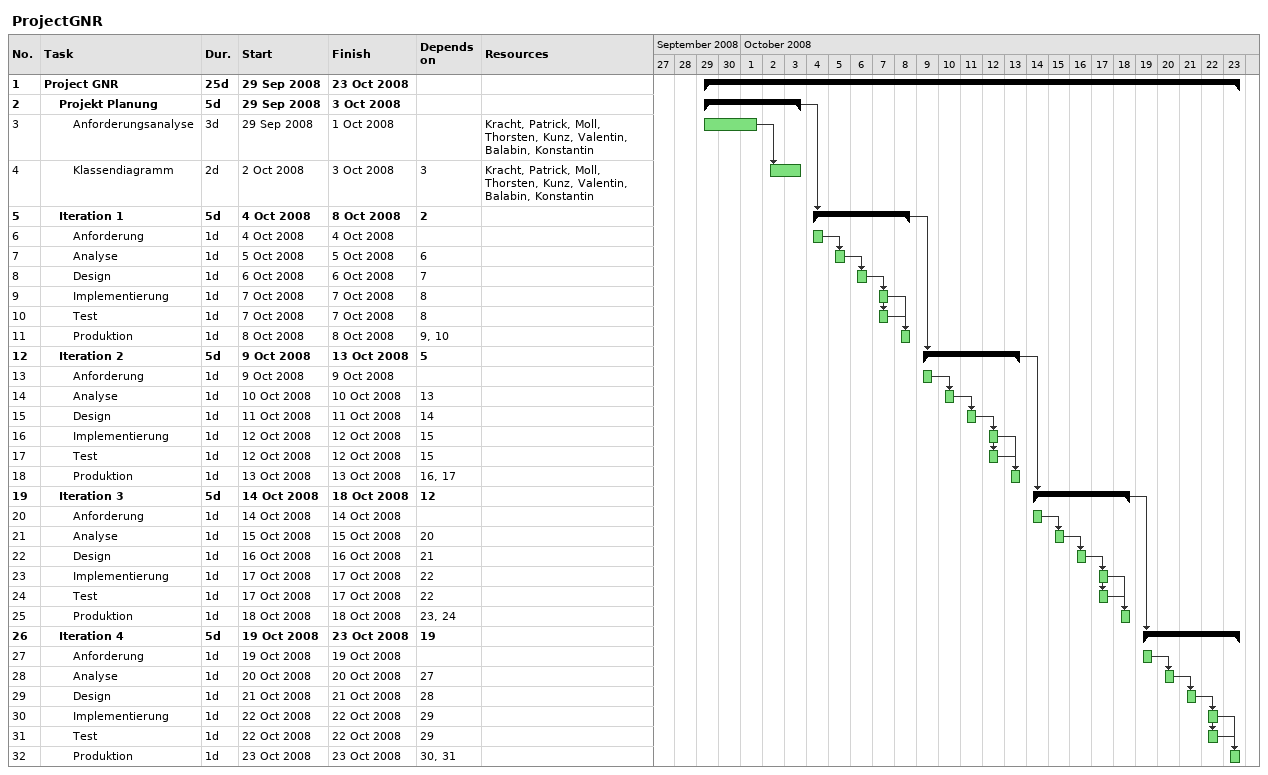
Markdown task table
ProjectGNR

| ID | Level | Task | Duration | Start | Finish | Predecessors | Resources |
|---|---|---|---|---|---|---|---|
| 1 | 1 | **Project GNR** | 25d | 2008-09-29 | 2008-10-23 |  |  |
| 2 | 2 | **Projekt Planung** | 5d | 2008-09-29 | 2008-10-03 |  |  |
| 3 | 3 | Anforderungsanalyse | 3d | 2008-09-29 | 2008-10-01 |  | Kracht, Patrick, Moll, Thorsten, Kunz, Valentin, Balabin, Konstantin |
| 4 | 3 | Klassendiagramm | 2d | 2008-10-02 | 2008-10-03 | 3 | Kracht, Patrick, Moll, Thorsten, Kunz, Valentin, Balabin, Konstantin |
| 5 | 2 | **Iteration 1** | 5d | 2008-10-04 | 2008-10-08 | 2 |  |
| 6 | 3 | Anforderung | 1d | 2008-10-04 | 2008-10-04 |  |  |
| 7 | 3 | Analyse | 1d | 2008-10-05 | 2008-10-05 | 6 |  |
| 8 | 3 | Design | 1d | 2008-10-06 | 2008-10-06 | 7 |  |
| 9 | 3 | Implementierung | 1d | 2008-10-07 | 2008-10-07 | 8 |  |
| 10 | 3 | Test | 1d | 2008-10-07 | 2008-10-07 | 8 |  |
| 11 | 3 | Produktion | 1d | 2008-10-08 | 2008-10-08 | 9, 10 |  |
| 12 | 2 | **Iteration 2** | 5d | 2008-10-09 | 2008-10-13 | 5 |  |
| 13 | 3 | Anforderung | 1d | 2008-10-09 | 2008-10-09 |  |  |
| 14 | 3 | Analyse | 1d | 2008-10-10 | 2008-10-10 | 13 |  |
| 15 | 3 | Design | 1d | 2008-10-11 | 2008-10-11 | 14 |  |
| 16 | 3 | Implementierung | 1d | 2008-10-12 | 2008-10-12 | 15 |  |
| 17 | 3 | Test | 1d | 2008-10-12 | 2008-10-12 | 15 |  |
| 18 | 3 | Produktion | 1d | 2008-10-13 | 2008-10-13 | 16, 17 |  |
| 19 | 2 | **Iteration 3** | 5d | 2008-10-14 | 2008-10-18 | 12 |  |
| 20 | 3 | Anforderung | 1d | 2008-10-14 | 2008-10-14 |  |  |
| 21 | 3 | Analyse | 1d | 2008-10-15 | 2008-10-15 | 20 |  |
| 22 | 3 | Design | 1d | 2008-10-16 | 2008-10-16 | 21 |  |
| 23 | 3 | Implementierung | 1d | 2008-10-17 | 2008-10-17 | 22 |  |
| 24 | 3 | Test | 1d | 2008-10-17 | 2008-10-17 | 22 |  |
| 25 | 3 | Produktion | 1d | 2008-10-18 | 2008-10-18 | 23, 24 |  |
| 26 | 2 | **Iteration 4** | 5d | 2008-10-19 | 2008-10-23 | 19 |  |
| 27 | 3 | Anforderung | 1d | 2008-10-19 | 2008-10-19 |  |  |
| 28 | 3 | Analyse | 1d | 2008-10-20 | 2008-10-20 | 27 |  |
| 29 | 3 | Design | 1d | 2008-10-21 | 2008-10-21 | 28 |  |
| 30 | 3 | Implementierung | 1d | 2008-10-22 | 2008-10-22 | 29 |  |
| 31 | 3 | Test | 1d | 2008-10-22 | 2008-10-22 | 29 |  |
| 32 | 3 | Produktion | 1d | 2008-10-23 | 2008-10-23 | 30, 31 |  |
